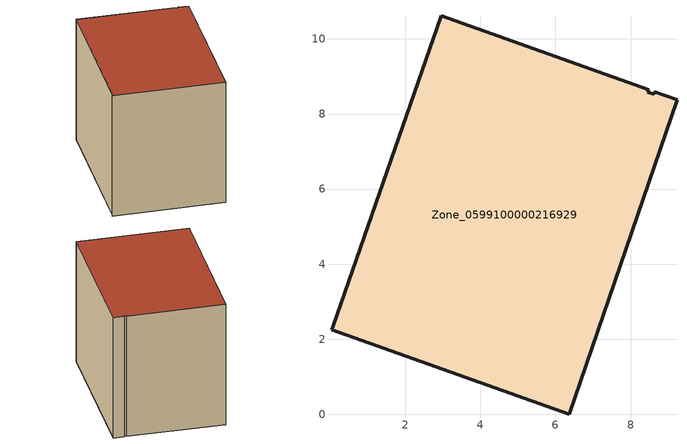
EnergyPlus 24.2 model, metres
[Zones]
Zone_0599100000216929
 floor ground (C_G): 0.08,2.36 2.96,10.62 8.48,8.65 8.46,8.59 8.63,8.53 8.63,8.6 9.24,8.38 6.37,0 0.03,2.25 z0.51
 wall outside (C_F): 6.37,0 9.24,8.38 8.63,8.6 8.63,8.53 8.46,8.59 8.48,8.65 2.96,10.62 0.08,2.36 0.03,2.25 6.37,0 z0.51:8.61
 roof outside (C_R): 2.96,10.62 0.08,2.36 0.03,2.25 6.37,0 9.24,8.38 8.63,8.6 8.63,8.53 8.46,8.59 8.48,8.65 z8.61
[BUILDING]
Pand.0599100000216929: North Axis=0; Terrain=City; Loads Convergence Tolerance Value=0.04; Temperature Convergence Tolerance Value=0.4; Solar Distribution=FullExterior; Maximum Number of Warmup Days=25; Minimum Number of Warmup Days=1
[Site:Location]
Rotterdam.The.Hague.AP_ZH_NLD Design_Conditions: Latitude=51.96; Longitude=4.45; Time Zone=1; Elevation=-4.5
[SITE:GROUNDTEMPERATURE:BUILDINGSURFACE]
18, 18, 18, 18, 18, 18, 18, 18, 18, 18, 18, 18
[MATERIAL] Thermal Absorptance=0.9; Solar Absorptance=0.7; Visible Absorptance=0.7
Name | Roughness | Thickness | Conductivity | Density | Specific Heat
G.TC.1965-1974 | MediumSmooth | 0.15 | 0.882353 | 540 | 1210
F.TC.1965-1974 | Rough | 0.3 | 0.697674 | 1920 | 840
R.TC.1965-1974 | MediumRough | 0.2 | 0.232558 | 1500 | 1000
[CONSTRUCTION]
C_G: G.TC.1965-1974
C_F: F.TC.1965-1974
C_R: R.TC.1965-1974
[ZONE]
Zone_0599100000216929: Type=1; Multiplier=1; Ceiling Height=Autocalculate; Volume=Autocalculate; Floor Area=autocalculate; Part of Total Floor Area=Yes
[ZONEINFILTRATION:DESIGNFLOWRATE]
Infil_Zone_0599100000216929: Zone or ZoneList or Space or SpaceList=Zone_0599100000216929; Schedule=AlwaysOn; Design Flow Rate Calculation Method=Flow/Area; Flow Rate per Floor Area=0.003; Constant Term Coefficient=1; Temperature Term Coefficient=0; Velocity Term Coefficient=0; Velocity Squared Term Coefficient=0
[HVACTEMPLATE:ZONE:IDEALLOADSAIRSYSTEM]
Zone_0599100000216929: Maximum Heating Supply Air Temperature=50; Minimum Cooling Supply Air Temperature=13; Maximum Heating Supply Air Humidity Ratio=0.0156; Minimum Cooling Supply Air Humidity Ratio=0.0077; Heating Limit=NoLimit; Cooling Limit=NoLimit; Dehumidification Control Type=ConstantSensibleHeatRatio; Cooling Sensible Heat Ratio=0.7; Dehumidification Setpoint=60; Humidification Control Type=None; Humidification Setpoint=30; Outdoor Air Method=None; Outdoor Air Flow Rate per Person=0.00944; Outdoor Air Flow Rate per Zone Floor Area=0; Outdoor Air Flow Rate per Zone=0; Demand Controlled Ventilation Type=None; Outdoor Air Economizer Type=NoEconomizer; Heat Recovery Type=None; Sensible Heat Recovery Effectiveness=0.7; Latent Heat Recovery Effectiveness=0.65
[ZONECONTROL:THERMOSTAT]
ThermostatControl_Zone_0599100000216929: Zone or ZoneList=Zone_0599100000216929; Control Type Schedule=DualSetpointControlType; Control 1=Thermostat_Zone_0599100000216929; Temperature Difference Between Cutout And Setpoint=0
[THERMOSTATSETPOINT:DUALSETPOINT]
Thermostat_Zone_0599100000216929: Heating Setpoint Temperature Schedule=HeatingSetpoint_Zone_0599100000216929; Cooling Setpoint Temperature Schedule=CoolingSetpoint_Zone_0599100000216929
[SCHEDULE:COMPACT]
HeatingSetpoint_Zone_0599100000216929: Through: 12/31, For: AllDays, Until: 24:00, 21
CoolingSetpoint_Zone_0599100000216929: Through: 12/31, For: AllDays, Until: 24:00, 24
DualSetpointControlType: Through: 12/31, For: AllDays, Until: 24:00, 4
AlwaysOn: Through: 12/31, For: AllDays, Until: 24:00, 1
